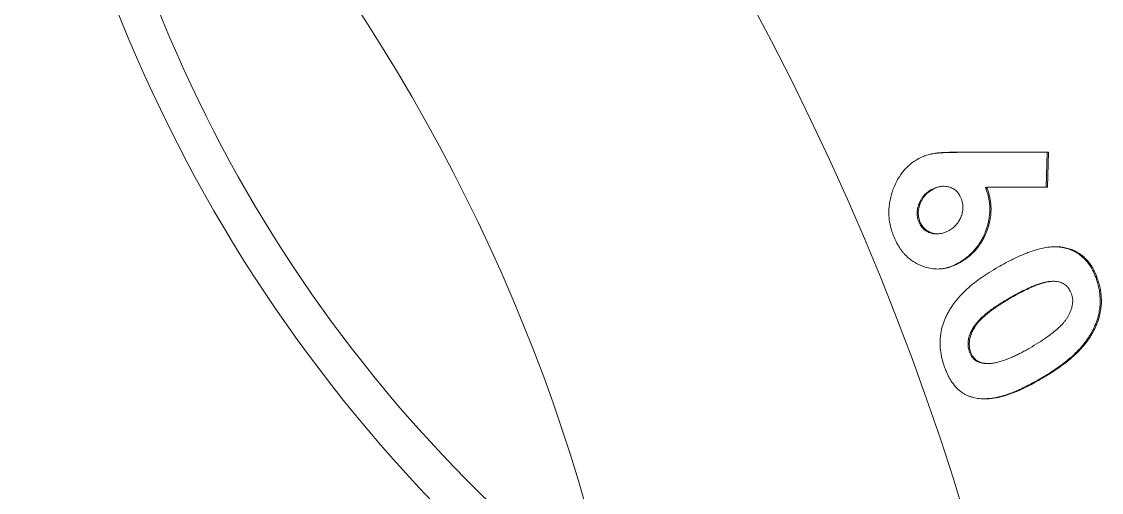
# Model space of a CAD drawing. Header units: inches. Extents: x 0.1 to 10.9, y 0 to 8.5.
# Drawn here: x 9.4025 to 9.8123, y 6.8331 to 7.0118 of the extents above; entities that cross this region are included whole.
import ezdxf

# ---------------------------------------------------------------- set-up
doc = ezdxf.new("R2010")
doc.units = ezdxf.units.IN
doc.header["$MEASUREMENT"] = 0

msp = doc.modelspace()

# ---------------------------------------------------------------- linework, layer by layer
at = {"color": 7, "linetype": 'Continuous', "lineweight": 18}
for p, q in [((9.7578512561, 6.9622415648), (9.7574114519, 6.9621532463)), ((9.7574114519, 6.9621532463), (9.7917524255, 6.9622263753)), ((9.7578512561, 6.9622415648), (9.7922001966, 6.9622960285)), ((9.7917524255, 6.9622263753), (9.7913920794, 6.9489402514)), ((9.7922001966, 6.9622960285), (9.7917524255, 6.9622263753)), ((9.7922001966, 6.9622960285), (9.7918449657, 6.9489974535)), ((9.7476311499, 6.9479602651), (9.748074437, 6.9480405271)), ((9.7511810793, 6.9492301583), (9.7507406967, 6.9491510352)), ((9.768751173, 6.9489884684), (9.7683034927, 6.9489185978)), ((9.7918449657, 6.9489974535), (9.768751173, 6.9489884684)), ((9.7430105872, 6.9358150445), (9.7434576733, 6.9358863362)), ((9.7507578021, 6.9313078478), (9.7512117477, 6.9313710715)), ((9.79730547, 6.9262625695), (9.7968428528, 6.9262302054)), ((9.7587504361, 6.9204075566), (9.758293925, 6.9203594207)), ((9.8107660373, 6.9145086254), (9.810296424, 6.9144951926)), ((9.7937422229, 6.9132573073), (9.7932811617, 6.9132358127)), ((9.7771693366, 6.9067552856), (9.7776349023, 6.9067797904)), ((9.7622336381, 6.8864217546), (9.7627033662, 6.8864348681)), ((9.7683591072, 6.8820636971), (9.7688315794, 6.8820690964)), ((9.7690506806, 6.8820613839), (9.7695352541, 6.8820665068)), ((9.7892272675, 6.8760608849), (9.7887488058, 6.8760729484))]:
    msp.add_line(p, q, dxfattribs=at)
at = {"color": 7, "linetype": 'Continuous', "lineweight": 18, "flags": 128}
for points in [[(9.5278901353, 7.0200521894), (9.5337610015, 7.0110245935), (9.5395020405, 7.0018964117), (9.5451093176, 6.9926739003), (9.55057899, 6.9833633797), (9.5559073088, 6.973971231), (9.5610906225, 6.964503891), (9.5661253785, 6.9549678483), (9.5710081264, 6.9453696383), (9.5757355198, 6.9357158392), (9.5803043186, 6.9260130673), (9.5847113918, 6.9162679722), (9.5889537188, 6.9064872328), (9.5930283923, 6.8966775523), (9.5969326197, 6.8868456539), (9.6006637251, 6.8769982757), (9.6042191515, 6.8671421668), (9.6075964622, 6.8572840819), (9.6107933425, 6.8474307773), (9.6138076015, 6.837589006), (9.6166371732, 6.8277655131)], [(9.760795935, 6.8230416914), (9.7561375348, 6.8382517016), (9.7511969016, 6.8534795359), (9.7459774215, 6.868714758), (9.7404826716, 6.8839469264), (9.7347164177, 6.8991656017), (9.7286826118, 6.9143603538), (9.7223853891, 6.9295207691), (9.7158290655, 6.9446364572), (9.7090181343, 6.9596970587), (9.7019572633, 6.9746922518), (9.6946512918, 6.9896117595), (9.6871052269, 7.0044453567), (9.6793242402, 7.0191828773)]]:
    msp.add_lwpolyline(points, dxfattribs=at)
at = {"color": 7, "linetype": 'Continuous', "lineweight": 18}
for centre, radius, start, end in [((9.9722998975, 7.2267789714), 0.5736302444881879, 186.609958443, 233.3846650243), ((9.9534580591, 7.2159018096), 0.5374760813779257, 187.5483401119, 232.4462833554)]:
    msp.add_arc(centre, radius, start, end, dxfattribs=at)
for points, knots in [([(9.73362562079484, 6.929963389793322), (9.733465167112838, 6.930372873274599), (9.73318235674045, 6.931094615364799), (9.732803961873644, 6.932143406257849), (9.732505139733865, 6.933150091568216), (9.732150477735823, 6.934604534530738), (9.731806738061614, 6.936471561567854), (9.731613835508456, 6.93869768079921), (9.731651745127989, 6.940862784941586), (9.731889637341173, 6.943017182462393), (9.732331489724539, 6.945194508817053), (9.733156918769557, 6.948009413500493), (9.734521860250831, 6.95127793163289), (9.736328965839549, 6.954110145240605), (9.738013443502906, 6.956066966099182), (9.739345201840294, 6.957363787792114), (9.7408345354187, 6.958527373125336), (9.741882037487656, 6.959187692709051), (9.742455242338197, 6.959549026972256)], [0, 0, 0, 0, 0.0368961188872847, 0.0650318832956953, 0.0931727317028154, 0.1241649451457357, 0.1891602627140381, 0.2500585640142778, 0.3091378221336625, 0.3700240735783817, 0.4334653158438945, 0.5001235903419664, 0.6267629895402383, 0.7499614819335355, 0.8119827456884969, 0.874991969898357, 0.9315942074633361, 1, 1, 1, 1]), ([(9.742455242338197, 6.959549026972256), (9.743214827098225, 6.959937333738863), (9.744555181936608, 6.960622535550155), (9.746658304482684, 6.961390970592755), (9.748679262203819, 6.961814727799761), (9.75073545333895, 6.962066020281265), (9.75285212232187, 6.962187264477328), (9.755215813673106, 6.962249618429707), (9.756927997411493, 6.962244386172684), (9.75785125609461, 6.962241564789312)], [0, 0, 0, 0, 0.1602472215059432, 0.2827704687956545, 0.4235823606100328, 0.5523752365803459, 0.6762404331294282, 0.8254195360849108, 1, 1, 1, 1]), ([(9.74735630993405, 6.961491519576199), (9.747673228582732, 6.961566370533383), (9.74864910545274, 6.961796856552802), (9.750299851629345, 6.961966064884984), (9.752413724396138, 6.962098814298971), (9.75477744361511, 6.962159030769299), (9.756488768055766, 6.962155272606716), (9.757411451905377, 6.962153246342242)], [0, 0, 0, 0, 0.0970250578722869, 0.2987659772719455, 0.4928805291432793, 0.7265796394496591, 0.9999999999999999, 0.9999999999999999, 0.9999999999999999, 0.9999999999999999]), ([(9.747631149929422, 6.947960265059716), (9.747133927631998, 6.947629353074395), (9.746255449322348, 6.947044707126268), (9.745175218986946, 6.946086540147931), (9.744405495503813, 6.945128398461242), (9.743788291121787, 6.94416521413921), (9.743172183654847, 6.942916916711469), (9.742637904894902, 6.94139576637661), (9.742376661463252, 6.939843800278047), (9.742359048401505, 6.938598292761126), (9.742451847065905, 6.937689976794403), (9.742686853690667, 6.936765202381344), (9.74289169084714, 6.936164005354969), (9.743010587209529, 6.935815044547529)], [0, 0, 0, 0, 0.1415286002630923, 0.2500487330719799, 0.3334981816798328, 0.4165570040251628, 0.5002390213348346, 0.6303815099489363, 0.7501060041046593, 0.814005823051652, 0.8750661443804686, 0.9274829760947778, 1, 1, 1, 1]), ([(9.748074436982197, 6.948040527062063), (9.74757723006379, 6.947709572216901), (9.746698766315383, 6.94712484215167), (9.745618654661838, 6.946166333983469), (9.74484914533386, 6.945207704044301), (9.744232183899564, 6.944243931942127), (9.743616418650277, 6.942994738710398), (9.743082620210284, 6.941472340491734), (9.742821986272288, 6.939919114366303), (9.742804878407545, 6.938672513271274), (9.742898067491684, 6.937763306807498), (9.743133492418716, 6.936837559458271), (9.743338611602871, 6.936235691381645), (9.743457673329612, 6.935886336187164)], [0, 0, 0, 0, 0.1414634052558227, 0.2499371361149916, 0.3333574499697782, 0.4163946602362174, 0.5000638667505592, 0.6302065336307767, 0.7499588245029856, 0.8138860164099567, 0.8749807763108834, 0.9274324110184228, 1, 1, 1, 1]), ([(9.75074339830371, 6.949128895969706), (9.750657871626046, 6.949121448102114), (9.75029496536396, 6.949089845357083), (9.749624649016173, 6.948853074126482), (9.74866977951543, 6.948480767872502), (9.747996435404769, 6.948143325623317), (9.747631149929422, 6.947960265059715)], [0, 0, 0, 0, 0.0775068358040357, 0.3288765194230948, 0.6359192042569409, 1, 1, 1, 1]), ([(9.759021095226961, 6.944923844407872), (9.758863147372056, 6.945250554318512), (9.758591968334173, 6.945811479183797), (9.758178558502982, 6.946510408958182), (9.757778592598081, 6.947008826971274), (9.757372482180108, 6.947433763659492), (9.756871215041738, 6.947875633226757), (9.756268304868358, 6.948307794511156), (9.755301468599614, 6.948829044085344), (9.75401387951682, 6.949233773021415), (9.75244807963534, 6.949395094549021), (9.751148518247872, 6.949264795633514), (9.750066198695647, 6.948944722508339), (9.749113714567573, 6.948557129638918), (9.748439949090814, 6.948222215284575), (9.748074436982197, 6.948040527062063)], [0, 0, 0, 0, 0.072814237015606, 0.1250140101625319, 0.1645243274849381, 0.2060978309604723, 0.2501047682326017, 0.3094319329878369, 0.3703683635399894, 0.5000013276910082, 0.625428971200734, 0.7499552199091473, 0.8180915605923642, 0.9013162004333534, 1, 1, 1, 1]), ([(9.76830349267719, 6.94891859779429), (9.76849685273547, 6.948405054575416), (9.768861960635281, 6.947435367827427), (9.769296784709953, 6.946027122308132), (9.769624130704226, 6.94466154107948), (9.769839296313938, 6.943270120168181), (9.769966374534354, 6.941792582051991), (9.770002727220168, 6.940100352200555), (9.769888016067592, 6.938195337161869), (9.76958921880489, 6.936346192299595), (9.769198870262501, 6.934714734090067), (9.768769093321488, 6.933292969560109), (9.768198849689275, 6.931713420894093), (9.76745023331629, 6.930015173247233), (9.766478626563496, 6.928254676117898), (9.765355419174767, 6.926584260457138), (9.76398506007906, 6.924870767342832), (9.762356615890441, 6.92324057871916), (9.760407624227305, 6.921693010314975), (9.75902605618637, 6.920821341900378), (9.758293925032259, 6.920359420675024)], [0, 0, 0, 0, 0.046783906293196, 0.0883386875423664, 0.1248707780085916, 0.1652403963481209, 0.2067913989206295, 0.2498147431118327, 0.308255237730319, 0.3689116481522722, 0.4109707685681244, 0.4545547702317725, 0.4998440733393559, 0.5605873056491221, 0.6221787466989596, 0.6851312307029163, 0.7499252827524073, 0.8324962982910841, 0.9112351510631735, 1, 1, 1, 1]), ([(9.768751173033653, 6.948988468368236), (9.768944731868988, 6.948474455630924), (9.76931025444673, 6.947503777850129), (9.76974570322885, 6.946093958691313), (9.770073704327134, 6.944727081539563), (9.77028951509134, 6.943334380260262), (9.77041714937779, 6.941855369822903), (9.770454271912573, 6.940161504789819), (9.770340409422058, 6.938254798042947), (9.770042280739641, 6.936404285234319), (9.769652459865988, 6.934771389970983), (9.76922306614574, 6.933348201474479), (9.768653394538946, 6.931767381020894), (9.7679054086229, 6.930067994750387), (9.766934325738692, 6.928306566016172), (9.765811467764122, 6.926634858750137), (9.764457016866164, 6.924940771348423), (9.762833262572313, 6.923303702259295), (9.760884350154063, 6.921754802448882), (9.75948269161911, 6.920869865871485), (9.758750436058916, 6.920407556604954)], [0, 0, 0, 0, 0.0468037638634494, 0.088385696193964, 0.1249517404100036, 0.1653211551177015, 0.2068933563173073, 0.2499589225041229, 0.3083993688927478, 0.3690618628405157, 0.4111284461688887, 0.4547225835257095, 0.5000246204534279, 0.5607400885943812, 0.622310822163333, 0.6852503241627012, 0.7500395603458607, 0.8301158946757402, 0.9112490113601489, 1, 1, 1, 1]), ([(9.754548386791198, 6.932581191434488), (9.755046560782937, 6.932912368949075), (9.755935665832842, 6.933503430717688), (9.756966793560265, 6.934428680692227), (9.757654782935637, 6.935256195506069), (9.758158826473553, 6.935967961317952), (9.75859643753122, 6.936717414746552), (9.758979991428909, 6.937530401374223), (9.759301675427945, 6.938397198262523), (9.75962800306485, 6.939594051110557), (9.759784224468845, 6.940859642372269), (9.759748334621566, 6.94212967841316), (9.759625784636173, 6.943043950886782), (9.759365685074101, 6.943968504492016), (9.75914802089235, 6.944571956052774), (9.759021095226961, 6.944923844407872)], [0, 0, 0, 0, 0.1400247069352888, 0.2499060089691632, 0.3150562525516611, 0.3781576976748009, 0.4396577786642263, 0.5000395390870838, 0.5660121983794232, 0.6291930345320049, 0.7499270980578738, 0.8144233696171017, 0.8749627542550396, 0.9270875185472419, 0.9999999999999999, 0.9999999999999999, 0.9999999999999999, 0.9999999999999999]), ([(9.743010587209529, 6.935815044547529), (9.743174914522156, 6.935485546796258), (9.74345748871569, 6.934918948585362), (9.743881747907706, 6.934205329255935), (9.744286202750246, 6.933688348208844), (9.744693304186125, 6.933249959924517), (9.745192934287017, 6.932800832140919), (9.745795072696659, 6.93236166691733), (9.746767706031081, 6.93181831997495), (9.747879945676527, 6.931429197458428), (9.749099210757523, 6.931233937402741), (9.749995459753054, 6.93121082852314), (9.75054527188365, 6.931293319934534), (9.75075576385064, 6.931324901230176)], [0, 0, 0, 0, 0.1016364581077675, 0.1747721649189894, 0.2315494815276643, 0.2896657378172543, 0.3496505307039708, 0.4320943699894245, 0.5172328096767393, 0.6992877089889568, 0.8118821198969762, 0.9279803038073907, 1, 1, 1, 1]), ([(9.743457673329612, 6.935886336187164), (9.743622168588688, 6.935556437151847), (9.743905028278007, 6.934989155522213), (9.744329657832541, 6.934274636881775), (9.744734408976486, 6.933756938941377), (9.74514177219796, 6.933317914615976), (9.745641683452694, 6.932868082336209), (9.746244109621829, 6.932428225760943), (9.747217158171008, 6.931883555902052), (9.748329497396469, 6.931495483422496), (9.74954999889532, 6.931293601226356), (9.750590108485966, 6.931285769037052), (9.751575030841062, 6.931405245054892), (9.752534561836239, 6.931669262529981), (9.75350554539129, 6.932056539626733), (9.754183548413497, 6.932397641841601), (9.754548386791198, 6.932581191434488)], [0, 0, 0, 0, 0.0727019813925685, 0.1250155170729573, 0.1656252082266157, 0.2071894451697856, 0.2500863761725049, 0.3090381152618951, 0.3699088588112649, 0.5000478129611595, 0.5805203825682395, 0.6634874172480658, 0.7500614011395, 0.8199634137119991, 0.9031209981125732, 1, 1, 1, 1]), ([(9.758750436058916, 6.920407556604954), (9.75826647819512, 6.920149952739199), (9.757369665186602, 6.919672591970554), (9.756035775426398, 6.919067552349423), (9.754716188278602, 6.918608403506559), (9.753369150626023, 6.918250956788345), (9.75166152423868, 6.917962677384758), (9.749618199815583, 6.917881112683459), (9.747227600598473, 6.918157497270718), (9.7450295344068, 6.918760789450356), (9.743061805865304, 6.919561758075157), (9.741353915349874, 6.920478690285437), (9.739767160017468, 6.921571801368231), (9.738531919426299, 6.922639376911879), (9.737599564224972, 6.923593440321252), (9.736919340696717, 6.924374149946939), (9.736269474537698, 6.925209622810043), (9.735490003493783, 6.926316167513147), (9.734581241111073, 6.927891277155135), (9.733965457699169, 6.929226506815407), (9.73362562079484, 6.929963389793322)], [0, 0, 0, 0, 0.0561753446882723, 0.1040974507145001, 0.1511821349769891, 0.2017168664961636, 0.2500321690125999, 0.3331514521622286, 0.4160539635639294, 0.5000222113377526, 0.5657270498275013, 0.6288685819908764, 0.6900686342134719, 0.7500094860625941, 0.7809045562082964, 0.8119684153314908, 0.843314976281693, 0.8750551082680298, 0.9310457469346971, 1, 1, 1, 1]), ([(9.773254203711423, 6.918717486160392), (9.77399644313723, 6.919130542807454), (9.775390788158006, 6.919906496575342), (9.777361439216689, 6.920956688033509), (9.779246049498587, 6.921913299430321), (9.781112931187504, 6.922790926814713), (9.7830262223312, 6.923615111320978), (9.785079455654511, 6.924409671856846), (9.787248345532664, 6.92513641625476), (9.789554273668898, 6.925760738140376), (9.791670993640459, 6.926162121397122), (9.79356473361696, 6.92638804471361), (9.795398427000777, 6.926422258380262), (9.796617981720818, 6.926320137264181), (9.797305470040483, 6.926262569470507)], [0, 0, 0, 0, 0.0976219065428488, 0.1833890986844148, 0.2573211985966673, 0.34186318769297, 0.4227444353960618, 0.5000324445446683, 0.5994575027250373, 0.69156695975307, 0.782100671522597, 0.85496908673657, 0.918243062635421, 1, 1, 1, 1]), ([(9.793371349828725, 6.926334072228745), (9.793841140395285, 6.926351336686491), (9.794997714799651, 6.926393839945086), (9.796155405866495, 6.926291171037037), (9.796842852788092, 6.9262302053556)], [0, 0, 0, 0, 0.4061913913942987, 1, 1, 1, 1]), ([(9.796842852788092, 6.9262302053556), (9.797255088310242, 6.926151161836291), (9.798039148394757, 6.926000823340214), (9.799148156606886, 6.925728745034256), (9.80013123052536, 6.925437375143474), (9.801436976767437, 6.924948574878233), (9.803043951741534, 6.924128028561171), (9.804921719666824, 6.922781389736737), (9.806614117447669, 6.921120660189196), (9.807730375428381, 6.919637933579653), (9.808392236836669, 6.918574603244999), (9.808709800388321, 6.918025324278344), (9.80900958896016, 6.917464105332575), (9.809356246918107, 6.916762506845685), (9.80978623444058, 6.915772297404584), (9.810108393828209, 6.914965869174399), (9.81029642403344, 6.914495192635247)], [0, 0, 0, 0, 0.0731893527531848, 0.1392040399766554, 0.1981407706166011, 0.2501357629245635, 0.3775681713633314, 0.5000981854500938, 0.6258962657532425, 0.7499486532310393, 0.7814302742580553, 0.8127348108403151, 0.8439042028382112, 0.874980937273306, 0.9270318950036253, 1, 1, 1, 1]), ([(9.797305470040483, 6.926262569470507), (9.797717776430368, 6.926183227134382), (9.798502012778316, 6.926032312316062), (9.799611306907932, 6.925759358348569), (9.800594744863805, 6.925467136257409), (9.801900954728872, 6.92497718922619), (9.80350866962455, 6.924154858962186), (9.805387199606054, 6.922805973225716), (9.80708063198851, 6.921142611966792), (9.808197480296675, 6.919658018613256), (9.80885984364545, 6.918593404020158), (9.809177582134188, 6.918043545883773), (9.8094777019524, 6.917481468479701), (9.809824742500869, 6.916778983286911), (9.810255242812918, 6.915787426779981), (9.81057774355154, 6.914980028820607), (9.810766037266825, 6.914508625368534)], [0, 0, 0, 0, 0.0731472424824352, 0.1391313055394663, 0.1980489153511713, 0.2500362560096517, 0.3774211605450967, 0.4999685549375135, 0.6257565694702111, 0.7498628258496817, 0.781330264971568, 0.8126368891264975, 0.8438245773512506, 0.8749356889893988, 0.926980558648896, 1, 1, 1, 1]), ([(9.75280855280609, 6.880653716176618), (9.752616728572345, 6.881226149203362), (9.752277153603625, 6.882239493155564), (9.751835622700622, 6.88378993545527), (9.751513333452769, 6.885318610730979), (9.751259145501686, 6.886925355017818), (9.751108719616278, 6.88854982840068), (9.751080517717345, 6.890179173673507), (9.751168349265866, 6.891832558907893), (9.751416545407187, 6.893912251158652), (9.751974013437888, 6.896411101532038), (9.752827952974398, 6.898740159329429), (9.75369048268997, 6.900580410355718), (9.754446281451326, 6.901978603410056), (9.755299237148797, 6.903371143244258), (9.756667091848236, 6.905363164408573), (9.758597023732252, 6.907768629041524), (9.761292671069029, 6.910396582298251), (9.764012390999223, 6.912639317348281), (9.76687176221623, 6.914721210660084), (9.769896439510037, 6.91670964062356), (9.772089051008683, 6.918020758661493), (9.773254203711423, 6.918717486160392)], [0, 0, 0, 0, 0.0353073348271772, 0.0625024632469984, 0.0934387728995402, 0.1250131930115693, 0.155484708937998, 0.1862998360591585, 0.2177229564885578, 0.2500035171572164, 0.3065838792078547, 0.3662988636386254, 0.3977518073650023, 0.4304401977153836, 0.4644842754251931, 0.499990510927576, 0.5837431869864641, 0.6633063116390913, 0.7499562520496427, 0.8222126104178165, 0.9055238661237589, 1, 1, 1, 1]), ([(9.758293925032259, 6.920359420675024), (9.757809780562777, 6.920101754727111), (9.75691284814749, 6.91962439940124), (9.75557894408165, 6.919018301115043), (9.754258905861434, 6.918561937864973), (9.752993308411247, 6.918214708231973), (9.752145187321467, 6.918086771883268), (9.751772371042854, 6.918030533742279)], [0, 0, 0, 0, 0.2328052663592086, 0.431298100069415, 0.6263819115480378, 0.8357653087073897, 0.9999999999999999, 0.9999999999999999, 0.9999999999999999, 0.9999999999999999]), ([(9.81029642403344, 6.914495192635247), (9.810534531713092, 6.913760035175113), (9.81099435706186, 6.912340324412312), (9.811479590803716, 6.910199580074374), (9.811786737230955, 6.908056818108364), (9.811891327494878, 6.905883266946332), (9.811791180890681, 6.903661470419844), (9.811442883075518, 6.901207670686635), (9.810744569852478, 6.898525322379562), (9.809843760623513, 6.896272652389994), (9.809022061408571, 6.89461085446998), (9.808402881387462, 6.893487856282471), (9.80772313771827, 6.892371151947834), (9.806982584346008, 6.891260951206604), (9.80584694118622, 6.889692603150984), (9.804197404932728, 6.887711367151113), (9.801912513867071, 6.885399802204279), (9.799448221922194, 6.883253633846758), (9.796943698058628, 6.881333027971356), (9.794403691897735, 6.879575177128261), (9.791690626173668, 6.877826567840894), (9.789761225850391, 6.876676452080076), (9.788748805836843, 6.876072948390303)], [0, 0, 0, 0, 0.0445585681897174, 0.0860499719643005, 0.1248555533619398, 0.1667723981414395, 0.2082245521423436, 0.2498067734893445, 0.3068212348439048, 0.3667071566662905, 0.3917557128925514, 0.4175237846250536, 0.444073087830442, 0.4714600575190269, 0.4997361135552746, 0.5645377993907208, 0.6344517615622639, 0.7099082170624726, 0.7798958368700745, 0.8456692028236032, 0.9190175383080316, 1, 1, 1, 1]), ([(9.810766037266825, 6.914508625368534), (9.81100440202044, 6.913772754290212), (9.81146476057331, 6.912351551953967), (9.811950796911754, 6.910208462362542), (9.812258842272971, 6.908063651369532), (9.812364300037999, 6.905888102986996), (9.812264829520197, 6.903664216061623), (9.811917482149246, 6.901208256073097), (9.811220202284336, 6.898523737034331), (9.81032004482404, 6.896269589950866), (9.809498727267911, 6.8946065769663), (9.808879742518146, 6.893482693280271), (9.808200141938665, 6.892365055115982), (9.80745967210893, 6.891253880135015), (9.806324613827751, 6.889684759243393), (9.804675775749256, 6.887702821709342), (9.802391369200558, 6.885390519958025), (9.799927189064624, 6.88324346842283), (9.797422981565086, 6.881322048330351), (9.794883238573878, 6.879563997774692), (9.792169977806964, 6.877815079057187), (9.790240092562897, 6.876664645245), (9.7892272675424, 6.876060884916248)], [0, 0, 0, 0, 0.0445858545714734, 0.0861095408519311, 0.1249516261288941, 0.1668789881256635, 0.2083539324669644, 0.2499706686091415, 0.3069829743001553, 0.3668684978103227, 0.3919176370804341, 0.417686789205045, 0.4442377137317709, 0.4716268822887996, 0.4999057451432825, 0.5646598458325055, 0.6345463324023022, 0.7099961541083191, 0.7799579545527625, 0.8456875592125359, 0.9190151323846095, 1, 1, 1, 1]), ([(9.79328184767407, 6.913210677172907), (9.793047957896109, 6.913204412552141), (9.79225346375957, 6.913183132423912), (9.790853424065412, 6.91291138778645), (9.789452879347554, 6.912542580241501), (9.788350293728891, 6.912179030694656), (9.787577876315515, 6.911900679644778), (9.786767143934242, 6.911585288692392), (9.785918093408775, 6.911233067390238), (9.78503073305164, 6.910843926306142), (9.78410503285056, 6.910417959666296), (9.782518602111843, 6.909655726308184), (9.780191786567357, 6.908459434901529), (9.778212731889367, 6.907343583624389), (9.777169336599338, 6.906755285595087)], [0, 0, 0, 0, 0.0410767749742028, 0.1395326343438278, 0.2486600151368808, 0.2932482512616938, 0.3404797911205327, 0.390376509417911, 0.4429569546324495, 0.4982369738416838, 0.556230201129831, 0.6169484428824044, 0.7980479291554394, 1, 1, 1, 1]), ([(9.80094832432935, 6.908513212429515), (9.800798886272368, 6.908858204929783), (9.80053033278345, 6.909478187158326), (9.800069559367559, 6.910320914969494), (9.799536024542853, 6.911020733981378), (9.79870631683107, 6.911845283776173), (9.797505666988739, 6.912667008878999), (9.796008306545396, 6.913159391450396), (9.794506473270339, 6.913302646628006), (9.792988191397834, 6.913228551733779), (9.791319253831416, 6.912943418619079), (9.789918968667646, 6.912564869676189), (9.788816226020138, 6.912202705668133), (9.788043757266443, 6.911924298531614), (9.787232966797427, 6.911609119149683), (9.786383867078316, 6.911257013128425), (9.785496461877242, 6.910867996707553), (9.784570722454573, 6.910442133640493), (9.782984238227007, 6.909680050818941), (9.780657369400698, 6.90848390151891), (9.778678302936209, 6.907368074925358), (9.777634902317828, 6.906779790409095)], [0, 0, 0, 0, 0.0358840991798389, 0.0644869200391032, 0.0931608258824539, 0.1242590146394055, 0.1862374818022524, 0.2497044739798942, 0.3026648414495923, 0.3615927223721465, 0.4271450781930874, 0.4997993907805471, 0.5294845393307822, 0.5609292348522762, 0.594148073387389, 0.6291534317771939, 0.6659558844613812, 0.7045645293008713, 0.7449872446266639, 0.8655525362963523, 1, 1, 1, 1]), ([(9.777169336599338, 6.906755285595087), (9.776475517273294, 6.906342260294323), (9.77516336885528, 6.905561148447689), (9.77332775321576, 6.904406275631212), (9.771567869153495, 6.903235977380998), (9.769869882007724, 6.902012299809204), (9.76821980778551, 6.900701376374938), (9.766896428145325, 6.899532682707712), (9.765861074340277, 6.898500718133767), (9.765068593290112, 6.897606528088308), (9.764244468775813, 6.896549620334274), (9.763428641579404, 6.895303487147861), (9.762768704207252, 6.89401040975635), (9.76232187755868, 6.89289153586951), (9.761950390493926, 6.8917065364953), (9.761729969883866, 6.890478843073405), (9.761696116057212, 6.889248881808678), (9.761767738097285, 6.888319725377501), (9.761950565561408, 6.887376053260713), (9.762134715293165, 6.886755244758118), (9.76223363810058, 6.886421754617471)], [0, 0, 0, 0, 0.0959105117638283, 0.1813855878003557, 0.2564605474869386, 0.3446761669388663, 0.4259004336814546, 0.5003042031379652, 0.5466060067139147, 0.5908140556368988, 0.6330891331456815, 0.6932694324571738, 0.7502425114205752, 0.784337764201267, 0.8163269138092147, 0.875156901704087, 0.9061181421535538, 0.9357662763910141, 0.9654944907631526, 1, 1, 1, 1]), ([(9.777634902317828, 6.906779790409095), (9.77694108737517, 6.906366752920824), (9.775628946614374, 6.905585617648615), (9.773793364208167, 6.904430651787295), (9.772033532962679, 6.903260201897954), (9.770335628789216, 6.90203628432756), (9.76868567917037, 6.900725009040811), (9.767362443248375, 6.899555919463255), (9.766327246114878, 6.898523532529219), (9.765534919135524, 6.897628913374113), (9.764710988474766, 6.896571419640266), (9.763895421041562, 6.895324492851192), (9.763235826668131, 6.894030540250243), (9.762789320456852, 6.892910852254598), (9.76241815957469, 6.891724829826548), (9.762198156029552, 6.890496052334292), (9.762164741570981, 6.889264998692927), (9.762236710026114, 6.888334912984086), (9.762419905793696, 6.887390241009134), (9.76260430679591, 6.886768737201616), (9.762703366212289, 6.886434868059309)], [0, 0, 0, 0, 0.0958854522427839, 0.1813382827600043, 0.2563938847604465, 0.3445872485816528, 0.4257919012255327, 0.5001790451160363, 0.5464717248734794, 0.5906725775112129, 0.6329426744882264, 0.6931203011064434, 0.7500974129906045, 0.7841990031603369, 0.8161974942609641, 0.8750555893248264, 0.9060376383775665, 0.9357091292457624, 0.9654632238497023, 1, 1, 1, 1]), ([(9.785171443892423, 6.887946949943409), (9.786299766064905, 6.888622795401275), (9.788420826155585, 6.889893273694718), (9.791344703717309, 6.891827146992138), (9.793818744472429, 6.893633014461091), (9.79561343409395, 6.89512501271145), (9.796858353369641, 6.896322320162993), (9.797703058391841, 6.897228796325288), (9.798464155404773, 6.898147914405241), (9.799141294276671, 6.899080087597309), (9.799734895641471, 6.90002503962348), (9.800289769862529, 6.901072728065789), (9.800779926256094, 6.90221070266677), (9.801167158341208, 6.903431148419982), (9.801386817830373, 6.904573884519822), (9.801457977591017, 6.905633987784974), (9.80141606060571, 6.906586112128119), (9.801236255157018, 6.907548388980103), (9.801051739674474, 6.908166679372211), (9.80094832432935, 6.908513212429515)], [0, 0, 0, 0, 0.1522458398686097, 0.2861971365921256, 0.402049710519791, 0.500107870452782, 0.5473330173723997, 0.5921219003587057, 0.6346126520195725, 0.6749670113115888, 0.7133737171097186, 0.7500515876238315, 0.795427875315346, 0.8368595268373137, 0.8750584441950161, 0.906801367387921, 0.9375429128290754, 0.9649946923905142, 1, 1, 1, 1]), ([(9.76223363810058, 6.886421754617471), (9.762393426728567, 6.886042116072559), (9.762687579941945, 6.885343243447417), (9.763262243645075, 6.884417549525846), (9.763959604677996, 6.88367619686508), (9.76475212593762, 6.883076883645737), (9.76562063606276, 6.88261975905871), (9.766380982456353, 6.882357837085037), (9.767063024174288, 6.882211964913275), (9.767674359083848, 6.882124555049911), (9.768118836225893, 6.882085051492538), (9.768359107165752, 6.882063697060645)], [0, 0, 0, 0, 0.13561011564397, 0.2496432429897844, 0.3699209028807768, 0.49956915851736, 0.6207289766895184, 0.7497043260176844, 0.8185242752668509, 0.9018996955785272, 1, 1, 1, 1]), ([(9.762703366212289, 6.886434868059309), (9.762863318498496, 6.886054772830085), (9.76315776466651, 6.88535507927534), (9.763732834931432, 6.88442818936195), (9.76443057394715, 6.883685716213778), (9.765223458168311, 6.883085355240393), (9.766092303866982, 6.882627278251558), (9.7668529191082, 6.882364651623049), (9.767535171502702, 6.88221824446646), (9.76814666122657, 6.882130402268269), (9.768591251498762, 6.882090607736345), (9.768831579382883, 6.882069096389258)], [0, 0, 0, 0, 0.1356714064319605, 0.2497490137854658, 0.370056179085946, 0.4997139737158597, 0.6208625205609959, 0.7498063279587297, 0.8186021073227433, 0.901943487165816, 1, 1, 1, 1]), ([(9.768831579382883, 6.882069096389258), (9.769432727866008, 6.882064421431963), (9.770555924970612, 6.882055686654039), (9.772236052282507, 6.882342920372746), (9.773855892277874, 6.882757241915958), (9.775533163312513, 6.883298945011677), (9.77710198177773, 6.883894622813769), (9.778618243418158, 6.884545606349692), (9.780092607124608, 6.885238356432508), (9.781683663699262, 6.886039348142034), (9.783392165162795, 6.886946749010947), (9.784564049887672, 6.887605510437722), (9.785171443892423, 6.887946949943409)], [0, 0, 0, 0, 0.1052071475329551, 0.196571008344602, 0.296654434152148, 0.3949632055180449, 0.4999708846861005, 0.5837110192418323, 0.6755322019966894, 0.7754924120483108, 0.883636538604817, 1, 1, 1, 1]), ([(9.7892272675424, 6.876060884916248), (9.788547553749074, 6.875678946200683), (9.787230917352986, 6.8749391136139), (9.78530497314079, 6.873912436969253), (9.783496118223825, 6.872993488169429), (9.781803392641581, 6.872185048200956), (9.780098425090426, 6.871429165271351), (9.778505734108652, 6.870795366575928), (9.777000182981643, 6.870260155145717), (9.775686867663447, 6.869844067353616), (9.774406734414251, 6.869490354274491), (9.77315971176131, 6.869199021831676), (9.771945753577354, 6.868970270142272), (9.770764777691161, 6.868803390031932), (9.769028214072868, 6.868648477413504), (9.766799215734387, 6.868635789940804), (9.764548994693843, 6.86893838950453), (9.762887802652426, 6.869381210761468), (9.761730930655222, 6.869800775771012), (9.76063745291697, 6.870315012030717), (9.759170040244882, 6.871181772355901), (9.75739499313569, 6.872645287782872), (9.755838019488428, 6.874583597922229), (9.754755543733165, 6.876325709350697), (9.754050422551996, 6.877639426617209), (9.75340958618328, 6.879091111978291), (9.75302581573611, 6.88008886241063), (9.75280855280609, 6.880653716176618)], [0, 0, 0, 0, 0.05405645278318, 0.1047097967947837, 0.1519740982922207, 0.195866681913353, 0.2364091949365366, 0.2835532546140271, 0.3175491919528716, 0.3504745066540813, 0.3823567278501286, 0.4132261754670005, 0.4431162516038145, 0.4720637488052901, 0.5001091695441043, 0.5704566276056665, 0.6348997310257167, 0.6652039623036828, 0.6943997919832557, 0.7226420236315464, 0.750101593302115, 0.8120470104908565, 0.8749748983253728, 0.9062661719267014, 0.9374909660090429, 0.9646119288814552, 0.9999999999999999, 0.9999999999999999, 0.9999999999999999, 0.9999999999999999]), ([(9.788748805836843, 6.876072948390303), (9.788068951086395, 6.875690916982162), (9.786752099524307, 6.874950937367037), (9.784825950141917, 6.873924041276076), (9.783017102458999, 6.873004946548778), (9.781324598168842, 6.872196429354712), (9.779619827967691, 6.871440419394331), (9.778027198289857, 6.870806437875277), (9.776521560263456, 6.870270856118442), (9.7752081995839, 6.869854416279725), (9.773928140782825, 6.869500238429342), (9.772681312985695, 6.869208745596985), (9.771467666889595, 6.868978659019012), (9.770287132059444, 6.868814528046304), (9.76889979835785, 6.868676349852196), (9.767904441368255, 6.868699628481622), (9.767292391027487, 6.868713942635459)], [0, 0, 0, 0, 0.0992339996626717, 0.1922123032632998, 0.2789606706907964, 0.3595108390436533, 0.4339024787043796, 0.5204343459861421, 0.5828393047401694, 0.6432739587810912, 0.7017886953412913, 0.7584390248545579, 0.8132861189130935, 0.8663973801734995, 0.9178470339314534, 1, 1, 1, 1])]:
    msp.add_open_spline(points, degree=3, knots=knots, dxfattribs=at)

doc.saveas('drawing.dxf')
